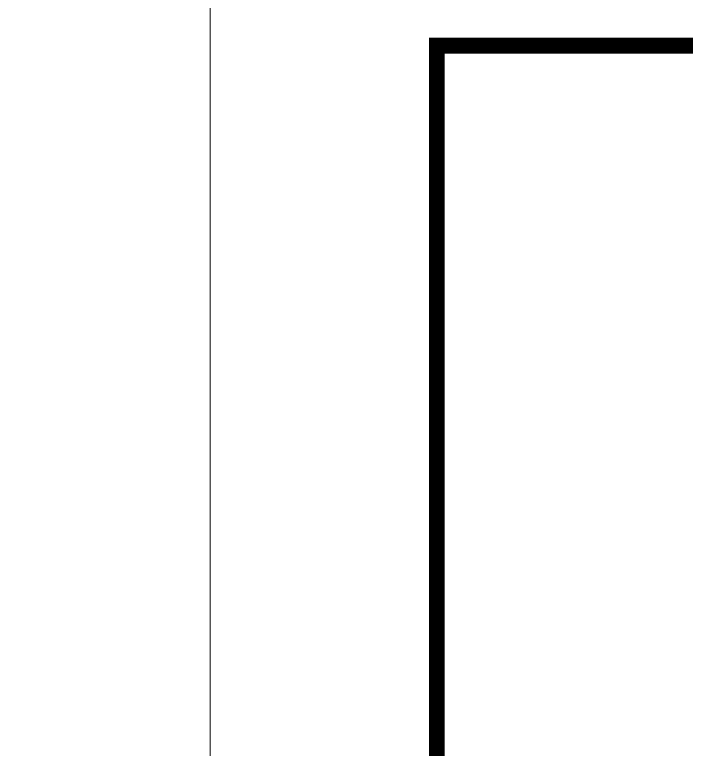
# Model space of a CAD drawing. Extents: x 1738711 to 2346805, y 1189731 to 2516152.
# Drawn here: x 1959058 to 1962021, y 2410492 to 2413732 of the extents above; entities that cross this region are included whole.
import ezdxf
from ezdxf.enums import TextEntityAlignment as Align

# ---------------------------------------------------------------- set-up
doc = ezdxf.new("R2010")
doc.units = 0
doc.header["$LTSCALE"] = 1000
doc.header["$MEASUREMENT"] = 0
doc.styles.add('黑体', font='simhei_0.ttf', dxfattribs={"width": 0.9})

# ---------------------------------------------------------------- blocks, each defined once
blk = doc.blocks.new('ZJJT-目录单')
for points, const_width in [([(0, 0), (0, 29700), (21000, 29700), (21000, 0)], 5), ([(1000, 800), (20000, 800), (20000, 28800), (1000, 28800)], 70)]:
    blk.add_lwpolyline(points, close=True, dxfattribs=dict(const_width=const_width))
at = {"color": 7, "style": '黑体', "width": 0.8}
for tag, height, p in [('工程名称', 230, (17261.8, 28372.7)), ('子项名称', 230, (17268.2, 27575.8)), ('工程号', 250, (15623.8, 26794.6)), ('子项号', 250, (19107.5, 26790.5)), ('设计阶段', 250, (15594.7, 26014.8)), ('专业', 250, (19080.9, 25968.5)), ('共页', 250, (16263.2, 25206.3)), ('第页', 250, (18121.1, 25203.3)), ('工程负责', 0.0000000001, (4672, 4285.7)), ('专业负责', 0.0000000001, (4696.6, 3275.9)), ('设计', 0.0000000001, (4723.5, 2308.3)), ('日期', 300, (4691.2, 1273.1))]:
    blk.add_attdef(tag, text='', height=height, dxfattribs=at).set_placement(p, align=Align.MIDDLE_CENTER)

msp = doc.modelspace()

# ---------------------------------------------------------------- block references
for p in [(1938920, 2384795.5), (1959920, 2384795.5)]:
    msp.add_blockref('ZJJT-目录单', p)

doc.saveas('drawing.dxf')
